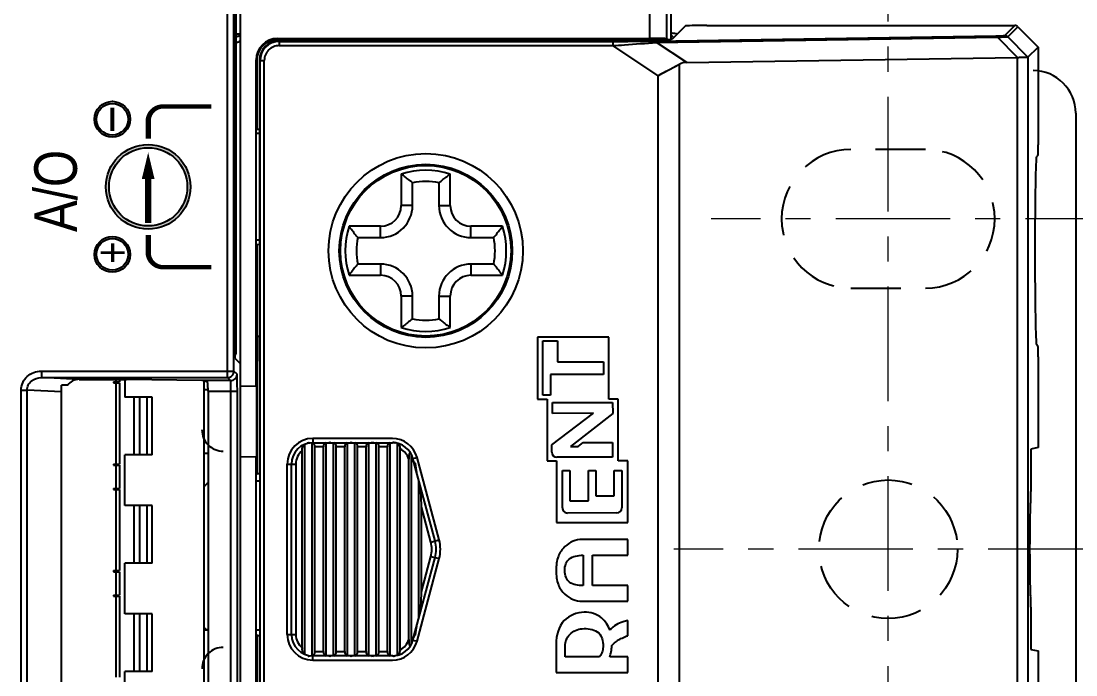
# Model space of a CAD drawing. Header units: millimetres. Extents: x 509 to 2449, y -194 to 649.
# Drawn here: x 2201.66 to 2251.16, y 579.21 to 609.88 of the extents above; entities that cross this region are included whole.
import ezdxf

# ---------------------------------------------------------------- set-up
doc = ezdxf.new("R2010")
doc.units = ezdxf.units.MM
doc.linetypes.add('CENTER', pattern=[17.8, 10.75, -2.35, 2.35, -2.35])
doc.linetypes.add('HIDDEN', pattern=[3.525, 2.35, -1.175])
doc.layers.get('0').update_dxf_attribs({"linetype": 'CONTINUOUS'})
doc.layers.add('3', color=112, linetype='CENTER', lineweight=15)
for name, color, linetype in [('30', 7, 'CONTINUOUS'), ('CV', 6, 'CONTINUOUS'), ('Dim', 1, 'CONTINUOUS'), ('SU', 7, 'CONTINUOUS')]:
    doc.layers.add(name, color=color, linetype=linetype)
doc.styles.get("Standard").update_dxf_attribs({"font": 'gulim.ttc', "width": 0.8})

msp = doc.modelspace()

# ---------------------------------------------------------------- hatches: boundary and pattern name
at = {"layer": 'Dim'}
h = msp.add_hatch(color=0, dxfattribs=at)
h.dxf.hatch_style = 1
edge = h.paths.add_edge_path()
edge.add_arc((2205.942, 605.274), 0.84, -90, 270, ccw=False)
edge = h.paths.add_edge_path(flags=16)
edge.add_arc((2205.942, 605.274), 0.74, -90, 270, ccw=False)
h = msp.add_hatch(color=0, dxfattribs=at)
h.dxf.hatch_style = 1
edge = h.paths.add_edge_path()
edge.add_arc((2207.624, 602.104), 1.985, 90, 450)
edge = h.paths.add_edge_path(flags=16)
edge.add_arc((2207.624, 602.104), 1.835, 90, 450)
h = msp.add_hatch(color=0, dxfattribs=at)
h.dxf.hatch_style = 1
edge = h.paths.add_edge_path()
edge.add_arc((2205.942, 598.935), 0.84, 90, 450)
edge = h.paths.add_edge_path(flags=16)
edge.add_arc((2205.942, 598.935), 0.74, 90, 450)

# ---------------------------------------------------------------- linework, layer by layer
at = {"color": 7, "linetype": 'Continuous'}
for p, q in [((2232.15, 615.104), (2232.15, 609.027)), ((2211.348, 593.16), (2211.348, 612.286)), ((2211.647, 593.46), (2211.647, 611.991)), ((2211.704, 594.054), (2211.704, 611.935)), ((2231.149, 611.989), (2231.149, 609.062)), ((2231.948, 612.284), (2231.948, 609.049)), ((2211.75, 594.254), (2211.75, 611.754)), ((2211.95, 592.767), (2211.95, 611.694)), ((2232.846, 609.652), (2232.22, 609.025)), ((2233.846, 609.669), (2248.291, 609.669)), ((2247.822, 609.201), (2248.291, 609.669)), ((2247.963, 609.142), (2248.432, 609.611)), ((2248.432, 609.611), (2249.386, 608.656)), ((2211.75, 609.276), (2211.95, 609.276)), ((2213.692, 609.062), (2231.149, 609.062)), ((2229.407, 609.034), (2213.72, 609.034)), ((2213.749, 608.952), (2229.74, 608.952)), ((2213.774, 608.927), (2229.423, 608.927)), ((2213.774, 608.927), (2213.774, 608.727)), ((2229.407, 609.034), (2229.407, 608.952)), ((2229.423, 608.927), (2229.423, 608.727)), ((2229.781, 609.004), (2229.707, 609.029)), ((2229.707, 609.029), (2229.707, 608.952)), ((2229.74, 608.952), (2229.897, 609.004)), ((2232.081, 609.004), (2229.781, 609.004)), ((2229.781, 609.004), (2229.781, 608.954)), ((2231.391, 608.938), (2247.394, 609.184)), ((2231.484, 608.878), (2247.487, 609.125)), ((2232.908, 607.936), (2231.484, 608.878)), ((2231.948, 609.049), (2232.081, 609.004)), ((2232.081, 609.004), (2232.15, 609.027)), ((2232.15, 609.304), (2232.23, 609.304)), ((2232.22, 609.025), (2232.15, 609.025)), ((2248.422, 608.175), (2247.487, 609.125)), ((2248.909, 608.181), (2247.963, 609.142)), ((2213.774, 608.727), (2229.423, 608.727)), ((2231.557, 607.315), (2229.423, 608.727)), ((2248.911, 608.181), (2249.386, 608.656)), ((2249.386, 608.656), (2249.386, 604.072)), ((2212.692, 592.754), (2212.692, 608.062)), ((2212.72, 608.034), (2212.72, 604.804)), ((2212.85, 608.052), (2212.85, 604.604)), ((2212.85, 608.052), (2212.874, 608.028)), ((2212.874, 608.028), (2213.074, 608.028)), ((2212.874, 562.181), (2212.874, 608.028)), ((2213.074, 562.181), (2213.074, 608.028)), ((2232.55, 607.848), (2231.557, 607.315)), ((2232.55, 562.36), (2232.55, 607.848)), ((2232.908, 607.936), (2248.404, 608.175)), ((2248.404, 608.175), (2248.404, 562.034)), ((2248.911, 608.181), (2248.911, 562.028)), ((2231.557, 562.894), (2231.557, 607.315)), ((2251.15, 605.554), (2251.15, 564.654)), ((2212.72, 604.804), (2212.715, 604.804)), ((2212.855, 604.599), (2212.715, 604.599)), ((2212.72, 604.804), (2212.853, 604.802)), ((2212.855, 604.599), (2212.855, 599.61)), ((2249.378, 603.572), (2249.309, 603.504)), ((2219.499, 602.704), (2219.499, 601.226)), ((2221.8, 601.226), (2221.8, 602.704)), ((2220.028, 601.226), (2220.028, 602.294)), ((2221.271, 602.294), (2221.271, 601.226)), ((2220.028, 601.226), (2219.499, 601.226)), ((2221.271, 601.226), (2221.8, 601.226)), ((2218.528, 600.255), (2217.05, 600.255)), ((2218.528, 599.726), (2218.528, 600.255)), ((2224.249, 600.255), (2222.771, 600.255)), ((2222.771, 599.726), (2222.771, 600.255)), ((2212.855, 599.61), (2212.715, 599.609)), ((2212.85, 599.604), (2212.85, 594.753)), ((2217.459, 599.726), (2218.528, 599.726)), ((2222.771, 599.726), (2223.84, 599.726)), ((2212.72, 599.404), (2212.715, 599.404)), ((2212.72, 599.404), (2212.853, 599.407)), ((2212.72, 599.404), (2212.72, 595.104)), ((2218.528, 598.483), (2217.459, 598.483)), ((2218.528, 598.483), (2218.528, 597.954)), ((2223.84, 598.483), (2222.771, 598.483)), ((2222.771, 598.483), (2222.771, 597.954)), ((2217.05, 597.954), (2218.528, 597.954)), ((2222.771, 597.954), (2224.249, 597.954)), ((2220.028, 596.983), (2219.499, 596.983)), ((2219.499, 596.983), (2219.499, 595.505)), ((2220.028, 595.914), (2220.028, 596.983)), ((2221.271, 596.983), (2221.8, 596.983)), ((2221.271, 596.983), (2221.271, 595.914)), ((2221.8, 595.505), (2221.8, 596.983)), ((2212.72, 595.104), (2212.85, 595.104)), ((2212.75, 588.653), (2212.75, 595.104)), ((2229.238, 595.05), (2225.894, 595.05)), ((2225.894, 595.05), (2225.894, 592.152)), ((2229.238, 592.152), (2229.238, 595.05)), ((2212.85, 594.753), (2212.855, 593.933)), ((2226.143, 594.874), (2226.83, 594.874)), ((2226.144, 592.33), (2226.143, 594.874)), ((2226.83, 594.874), (2226.831, 593.896)), ((2249.378, 594.636), (2249.309, 594.705)), ((2211.704, 594.254), (2211.75, 594.254)), ((2211.704, 594.054), (2211.95, 593.809)), ((2249.386, 594.136), (2249.386, 589.872)), ((2226.831, 593.896), (2228.988, 593.892)), ((2228.988, 593.892), (2228.989, 593.306)), ((2202.612, 593.46), (2211.647, 593.46)), ((2202.612, 593.46), (2202.612, 593.16)), ((2202.612, 593.16), (2211.348, 593.16)), ((2204.382, 593.075), (2202.612, 593.16)), ((2204.382, 593.075), (2206.599, 593.075)), ((2206.11, 593.075), (2206.11, 592.954)), ((2206.285, 593.075), (2206.285, 592.954)), ((2206.53, 593.075), (2206.53, 592.244)), ((2210.15, 593.013), (2206.599, 593.075)), ((2211.494, 593.013), (2210.15, 593.013)), ((2210.25, 558.404), (2210.25, 593.001)), ((2211.494, 593.013), (2211.348, 593.16)), ((2211.794, 593.313), (2211.647, 593.46)), ((2226.503, 593.301), (2226.498, 592.329)), ((2228.989, 593.306), (2226.503, 593.301)), ((2201.66, 592.565), (2201.942, 592.565)), ((2201.66, 558.844), (2201.66, 592.565)), ((2203.55, 592.488), (2201.942, 592.565)), ((2201.942, 558.844), (2201.942, 592.565)), ((2203.85, 592.804), (2203.55, 592.804)), ((2203.55, 558.704), (2203.55, 592.804)), ((2205.999, 592.954), (2206.285, 592.954)), ((2205.999, 592.954), (2205.999, 592.904)), ((2205.999, 592.904), (2206.285, 592.904)), ((2206.11, 592.904), (2206.11, 589.104)), ((2206.23, 592.954), (2206.23, 592.904)), ((2206.285, 592.904), (2206.285, 589.104)), ((2210.25, 592.604), (2210.432, 592.604)), ((2210.432, 592.513), (2211.808, 592.513)), ((2210.432, 592.513), (2210.432, 558.896)), ((2211.508, 558.896), (2211.508, 592.513)), ((2211.808, 558.896), (2211.808, 592.513)), ((2211.95, 592.767), (2211.938, 592.767)), ((2211.938, 592.767), (2211.938, 589.441)), ((2211.95, 592.767), (2212.692, 592.754)), ((2212.715, 589.454), (2212.715, 592.754)), ((2207.804, 592.244), (2206.53, 592.244)), ((2206.96, 589.534), (2206.96, 592.244)), ((2207.232, 589.534), (2207.232, 592.244)), ((2207.578, 589.534), (2207.578, 592.244)), ((2207.804, 589.534), (2207.804, 592.244)), ((2225.894, 592.152), (2226.34, 592.152)), ((2226.498, 592.329), (2226.144, 592.33)), ((2226.34, 592.152), (2226.34, 589.253)), ((2229.684, 592.152), (2229.238, 592.152)), ((2229.684, 589.253), (2229.684, 592.152)), ((2226.605, 591.983), (2229.418, 591.983)), ((2226.605, 591.478), (2226.605, 591.983)), ((2229.418, 591.983), (2229.424, 591.473)), ((2226.561, 590.001), (2228.526, 591.482)), ((2228.526, 591.482), (2226.605, 591.478)), ((2229.424, 591.473), (2227.445, 589.932)), ((2214.976, 580.177), (2214.976, 590.032)), ((2215.15, 590.084), (2215.15, 590.122)), ((2215.323, 580.105), (2215.323, 590.104)), ((2219.082, 590.304), (2215.35, 590.304)), ((2215.35, 590.304), (2215.35, 590.104)), ((2215.35, 590.104), (2219.082, 590.104)), ((2215.976, 580.104), (2215.976, 590.104)), ((2216.15, 590.144), (2216.15, 590.104)), ((2216.323, 580.104), (2216.323, 590.104)), ((2216.976, 580.104), (2216.976, 590.104)), ((2217.15, 590.144), (2217.15, 590.104)), ((2217.323, 580.104), (2217.323, 590.104)), ((2217.976, 580.104), (2217.976, 590.104)), ((2218.15, 590.144), (2218.15, 590.104)), ((2218.323, 580.104), (2218.323, 590.104)), ((2218.976, 580.104), (2218.976, 590.104)), ((2219.15, 590.142), (2219.15, 590.102)), ((2219.323, 580.134), (2219.323, 590.075)), ((2227.808, 589.931), (2228.033, 590.114)), ((2228.033, 590.114), (2229.418, 590.12)), ((2229.418, 590.12), (2229.418, 589.421)), ((2207.804, 589.534), (2206.53, 589.534)), ((2206.53, 587.154), (2206.53, 589.534)), ((2210.432, 589.604), (2210.25, 589.604)), ((2214.85, 580.48), (2214.85, 589.729)), ((2215.85, 589.904), (2215.45, 589.904)), ((2215.45, 580.304), (2215.45, 589.904)), ((2215.85, 580.304), (2215.85, 589.904)), ((2216.85, 589.904), (2216.45, 589.904)), ((2216.45, 580.304), (2216.45, 589.904)), ((2216.85, 580.304), (2216.85, 589.904)), ((2217.85, 589.904), (2217.45, 589.904)), ((2217.45, 580.304), (2217.45, 589.904)), ((2217.85, 580.304), (2217.85, 589.904)), ((2218.85, 589.904), (2218.45, 589.904)), ((2218.45, 580.304), (2218.45, 589.904)), ((2218.85, 580.304), (2218.85, 589.904)), ((2219.45, 580.394), (2219.45, 589.815)), ((2219.976, 580.656), (2219.976, 589.552)), ((2226.563, 589.658), (2226.561, 590.001)), ((2227.445, 589.932), (2227.808, 589.931)), ((2249.386, 589.872), (2249.047, 589.804)), ((2249.047, 589.804), (2249.047, 587.816)), ((2205.999, 589.104), (2206.285, 589.104)), ((2205.999, 589.104), (2205.999, 589.054)), ((2205.999, 589.054), (2206.285, 589.054)), ((2206.11, 589.054), (2206.11, 587.954)), ((2206.23, 589.104), (2206.23, 589.054)), ((2206.285, 589.054), (2206.285, 587.954)), ((2211.95, 589.441), (2211.938, 589.441)), ((2211.95, 589.441), (2212.692, 589.454)), ((2211.95, 576.367), (2211.95, 589.441)), ((2212.692, 576.354), (2212.692, 589.454)), ((2214.15, 589.104), (2214.55, 589.104)), ((2214.15, 581.104), (2214.15, 589.104)), ((2214.35, 581.104), (2214.35, 589.104)), ((2214.55, 589.104), (2214.55, 581.104)), ((2219.85, 580.878), (2219.85, 589.331)), ((2220.048, 589.363), (2220.241, 589.415)), ((2221.085, 585.493), (2220.048, 589.363)), ((2220.15, 589.138), (2220.15, 588.985)), ((2221.278, 585.544), (2220.241, 589.415)), ((2226.34, 589.253), (2226.786, 589.253)), ((2226.786, 589.253), (2226.786, 586.355)), ((2229.418, 589.421), (2226.801, 589.421)), ((2230.13, 589.253), (2229.684, 589.253)), ((2230.13, 586.355), (2230.13, 589.253)), ((2212.75, 588.653), (2212.708, 588.612)), ((2212.75, 588.653), (2212.86, 588.653)), ((2227.065, 587.043), (2227.067, 588.799)), ((2227.067, 588.799), (2227.416, 588.799)), ((2227.416, 588.799), (2227.416, 587.369)), ((2228.285, 588.799), (2228.634, 588.799)), ((2228.285, 587.369), (2228.285, 588.799)), ((2228.634, 588.799), (2228.634, 587.607)), ((2229.496, 588.799), (2229.848, 588.799)), ((2229.496, 587.607), (2229.496, 588.799)), ((2229.848, 588.799), (2229.849, 587.047)), ((2212.857, 588.297), (2212.708, 588.297)), ((2220.323, 581.913), (2220.323, 588.296)), ((2205.999, 587.954), (2206.285, 587.954)), ((2205.999, 587.954), (2205.999, 587.904)), ((2205.999, 587.904), (2206.285, 587.904)), ((2206.11, 587.904), (2206.11, 584.104)), ((2206.23, 587.954), (2206.23, 587.904)), ((2206.285, 587.904), (2206.285, 584.104)), ((2228.634, 587.607), (2229.496, 587.607)), ((2207.804, 587.154), (2206.53, 587.154)), ((2206.96, 584.454), (2206.96, 587.154)), ((2207.232, 584.454), (2207.232, 587.154)), ((2207.578, 584.454), (2207.578, 587.154)), ((2207.804, 584.454), (2207.804, 587.154)), ((2220.45, 583.116), (2220.45, 587.092)), ((2220.892, 585.441), (2220.45, 587.092)), ((2227.416, 587.369), (2228.285, 587.369)), ((2249.038, 587.316), (2249.026, 587.304)), ((2229.611, 586.809), (2227.304, 586.805)), ((2226.786, 586.355), (2230.13, 586.355)), ((2220.892, 585.441), (2221.278, 585.544)), ((2230.13, 585.566), (2227.982, 585.566)), ((2230.13, 584.832), (2230.13, 585.566)), ((2220.048, 580.845), (2221.085, 584.716)), ((2220.241, 580.794), (2221.278, 584.664)), ((2220.45, 583.116), (2220.892, 584.768)), ((2220.892, 584.768), (2221.278, 584.664)), ((2228.043, 584.832), (2228.043, 583.399)), ((2228.468, 584.832), (2230.13, 584.832)), ((2228.468, 583.399), (2228.468, 584.832)), ((2205.999, 584.104), (2206.285, 584.104)), ((2205.999, 584.104), (2205.999, 584.054)), ((2206.23, 584.104), (2206.23, 584.054)), ((2207.804, 584.454), (2206.53, 584.454)), ((2206.53, 582.074), (2206.53, 584.454)), ((2205.999, 584.054), (2206.285, 584.054)), ((2206.11, 584.054), (2206.11, 582.954)), ((2206.285, 584.054), (2206.285, 582.954)), ((2230.13, 583.399), (2228.468, 583.399)), ((2230.13, 582.664), (2230.13, 583.399)), ((2205.999, 582.954), (2206.285, 582.954)), ((2205.999, 582.954), (2205.999, 582.904)), ((2205.999, 582.904), (2206.285, 582.904)), ((2206.11, 582.904), (2206.11, 579.104)), ((2206.23, 582.954), (2206.23, 582.904)), ((2206.285, 582.904), (2206.285, 579.104)), ((2227.982, 582.664), (2230.13, 582.664)), ((2249.038, 582.892), (2249.026, 582.905)), ((2249.047, 582.393), (2249.047, 580.404)), ((2207.804, 582.074), (2206.53, 582.074)), ((2206.96, 579.374), (2206.96, 582.074)), ((2207.232, 579.374), (2207.232, 582.074)), ((2207.578, 579.374), (2207.578, 582.074)), ((2207.804, 579.374), (2207.804, 582.074)), ((2230.13, 581.05), (2230.13, 581.759)), ((2210.432, 581.318), (2210.25, 581.318)), ((2212.857, 581.311), (2212.708, 581.311)), ((2220.15, 581.224), (2220.15, 581.07)), ((2212.708, 581.097), (2212.75, 581.055)), ((2212.75, 581.055), (2212.86, 581.055)), ((2212.75, 575.104), (2212.75, 581.055)), ((2214.15, 581.104), (2214.55, 581.104)), ((2220.048, 580.845), (2220.241, 580.794)), ((2226.77, 580.672), (2226.77, 579.321)), ((2227.199, 580.062), (2227.199, 580.648)), ((2215.15, 580.084), (2215.15, 580.125)), ((2215.45, 580.304), (2215.85, 580.304)), ((2216.45, 580.304), (2216.85, 580.304)), ((2217.45, 580.304), (2217.85, 580.304)), ((2218.45, 580.304), (2218.85, 580.304)), ((2249.047, 580.404), (2249.386, 580.336)), ((2249.386, 580.336), (2249.386, 576.072)), ((2219.082, 580.104), (2215.35, 580.104)), ((2215.35, 579.904), (2215.35, 580.104)), ((2215.35, 579.904), (2219.082, 579.904)), ((2216.15, 580.104), (2216.15, 580.065)), ((2217.15, 580.104), (2217.15, 580.065)), ((2218.15, 580.104), (2218.15, 580.065)), ((2219.15, 580.107), (2219.15, 580.067)), ((2228.802, 580.062), (2227.199, 580.062)), ((2230.13, 580.062), (2229.29, 580.062)), ((2230.13, 579.321), (2230.13, 580.062)), ((2207.804, 579.374), (2206.53, 579.374)), ((2206.53, 576.994), (2206.53, 579.374)), ((2226.77, 579.321), (2230.13, 579.321))]:
    msp.add_line(p, q, dxfattribs=at)
at = {"color": 7, "linetype": 'HIDDEN'}
for p, q in [((2244.1, 603.854), (2240.6, 603.854)), ((2240.6, 597.354), (2244.1, 597.354))]:
    msp.add_line(p, q, dxfattribs=at)
at = {"color": 7, "linetype": 'Continuous'}
for points in [[(2232.55, 607.848), (2232.459, 607.8), (2232.363, 607.748), (2232.26, 607.693)], [(2231.923, 607.511), (2231.803, 607.447), (2231.682, 607.381), (2231.557, 607.315)]]:
    msp.add_lwpolyline(points, dxfattribs=at)
for radius in [4.558, 4.059, 4]:
    msp.add_circle((2220.65, 599.104), radius, dxfattribs=at)
at = {"color": 7, "linetype": 'HIDDEN'}
msp.add_circle((2242.35, 585.104), 3.25, dxfattribs=at)
at = {"color": 7, "linetype": 'Continuous'}
for centre, radius, start, end in [((2213.774, 608.027), 0.9, 90.0049, 179.9952), ((2231.827, 608.705), 0.6, 51.2003, 54.7949), ((2231.824, 608.701), 0.604, 38.6253, 51.1993), ((2213.774, 608.028), 0.7, 89.9996, 180.0005), ((2249.15, 605.554), 2, 0, 90), ((2220.65, 599.104), 3.779, 72.2783, 107.7217), ((2220.65, 599.104), 3.25, 78.9786, 101.0214), ((2218.528, 601.226), 1.5, 270, 0), ((2218.528, 601.226), 0.971, 270, 0), ((2222.771, 601.226), 1.5, 180, 270), ((2222.771, 601.226), 0.971, 180, 270), ((2220.65, 599.104), 3.779, 162.2783, 197.7217), ((2220.65, 599.104), 3.779, 342.2783, 17.7217), ((2220.65, 599.104), 3.25, 168.9786, 191.0214), ((2220.65, 599.104), 3.25, 348.9786, 11.0214), ((2218.528, 596.983), 1.5, 0, 90), ((2222.771, 596.983), 1.5, 90, 180), ((2218.528, 596.983), 0.971, 0, 90), ((2222.771, 596.983), 0.971, 90, 180), ((2220.65, 599.104), 3.779, 252.2783, 287.7217), ((2220.65, 599.104), 3.25, 258.9786, 281.0214), ((2215.35, 589.104), 1.2, 90, 180), ((2215.35, 589.104), 1, 90, 180), ((2215.032, 590.2), 0.141, 318.0142, 326.4327), ((2215.209, 590.166), 0.0711, 266.9014, 277.5656), ((2219.082, 589.104), 1, 15, 90.0935), ((2219.082, 589.104), 1.2, 15, 90), ((2215.35, 589.104), 0.8, 128.6822, 180), ((2219.082, 589.104), 0.8, 16.4315, 62.6672), ((2226.801, 589.659), 0.238, 180.2374, 270), ((2227.303, 587.043), 0.238, 179.9532, 270.0946), ((2229.611, 587.047), 0.238, 270.0946, 0.0249), ((2219.636, 585.104), 1.3, 345, 15), ((2219.636, 585.104), 1.5, 345, 15), ((2219.636, 585.104), 1.7, 345, 15), ((2210.555, 581.7), 0.404, 220.7896, 252.2339), ((2215.35, 581.104), 1.2, 180, 270), ((2215.35, 581.104), 1, 180, 270), ((2215.35, 581.104), 0.8, 180, 231.3178), ((2219.082, 581.104), 1, 269.9065, 345), ((2219.082, 581.104), 1.2, 270, 345), ((2219.082, 581.104), 0.8, 297.3328, 343.5685), ((2215.434, 580.48), 0.585, 180.0108, 183.024), ((2218.999, 580.394), 0.451, 356.3615, 359.9819), ((2219.081, 580.033), 0.0714, 79.3201, 89.9879), ((2219.278, 579.973), 0.159, 137.8645, 143.7501)]:
    msp.add_arc(centre, radius, start, end, dxfattribs=at)
at = {"color": 7, "linetype": 'HIDDEN'}
for centre, start, end in [((2240.6, 600.604), 90, 270), ((2244.1, 600.604), 270, 90)]:
    msp.add_arc(centre, 3.25, start, end, dxfattribs=at)
at = {"color": 7, "linetype": 'Continuous'}
for centre, major_axis, ratio, start_param, end_param in [((2233.846, 609.652), (1, 0), 0.017455, 1.570796, 3.124139), ((2248.291, 609.469), (0.141, 0.141), 0.999695, 0, 0.785246), ((2212.422, 607.776), (1.061, -1.061), 0.999695, 2.774237, 2.821412), ((2212.6, 607.598), (1.061, -1.061), 0.999695, 2.804959, 2.959294), ((2212.422, 607.776), (-1.061, 1.061), 0.999695, -0.465257, -0.367356), ((2213.692, 608.062), (0.707, -0.707), 0.999695, 2.356347, 3.926839), ((2213.72, 608.034), (0.707, -0.707), 0.999695, 8.639532, 10.210024), ((2213.75, 608.052), (0.637, -0.637), 0.999695, 2.356347, 3.926839), ((2229.407, 609.029), (0.3, 0), 0.017455, 0.05236, 1.570796), ((2231.149, 609.048), (0.8, 0), 0.017455, 0.05236, 1.570796), ((2233.824, 605.815), (-1.329, 2.001), 0.5299, -0.32785, -0.049348), ((2247.411, 609.695), (-1.359, 1.387), 0.458061, -3.55212, -3.535919), ((2247.411, 609.682), (-1.5, 1.501), 0.01745, -3.178318, -3.141587), ((2249.378, 604.072), (0, 0.5), 0.017455, -3.124139, -1.570796), ((2249.311, 599.104), (0, 4.4), 0.017455, 0.017453, 3.124139), ((2249.378, 594.136), (0, 0.5), 0.017455, -1.570796, -0.017453), ((2204.386, 592.475), (-0.638, 0.031), 0.939566, -1.519799, -0.530331), ((2210.141, 592.513), (0.5, 0), 1, 0.968788, 1.553343), ((2210.414, 592.513), (0, 0.5), 0.03697, -1.570796, -0.602009), ((2215.334, 589.904), (0, 0.2), 0.57735, -1.570796, -0.134379), ((2215.965, 589.904), (0, 0.2), 0.57735, 0, 1.570796), ((2216.08, 590.304), (0, 0.2), 0.57735, 3.141593, 3.782691), ((2216.219, 590.304), (0, 0.2), 0.57735, 2.500494, 3.141593), ((2216.334, 589.904), (0, 0.2), 0.57735, -1.570796, 0), ((2216.965, 589.904), (0, 0.2), 0.57735, 0, 1.570796), ((2217.08, 590.304), (0, 0.2), 0.57735, 3.141593, 3.782691), ((2217.219, 590.304), (0, 0.2), 0.57735, 2.500494, 3.141593), ((2217.334, 589.904), (0, 0.2), 0.57735, -1.570796, 0), ((2217.965, 589.904), (0, 0.2), 0.57735, 0, 1.570796), ((2218.08, 590.304), (0, 0.2), 0.57735, 3.141593, 3.782691), ((2218.219, 590.304), (0, 0.2), 0.57735, 2.500494, 3.141593), ((2218.334, 589.904), (0, 0.2), 0.57735, -1.570796, 0), ((2218.965, 589.904), (0, 0.2), 0.57735, 0, 1.570796), ((2220.08, 590.015), (-0.057, 0.885), 0.113516, 2.625564, 3.266663), ((2220.219, 589.5), (-0.057, 0.885), 0.113516, -4.29872, -3.657621), ((2210.739, 587.704), (0.59, 0), 0.999848, 2.118625, 2.55104), ((2220.334, 587.523), (-0.057, 0.885), 0.113516, -2.086825, -0.516029), ((2249.038, 587.816), (0, 0.5), 0.017455, -3.124139, -1.570796), ((2249.027, 585.104), (0, 2.2), 0.017455, 0.017453, 3.124139), ((2220.334, 582.685), (0.057, 0.885), 0.113516, -2.625564, -1.054768), ((2249.038, 582.393), (0, 0.5), 0.017455, -1.570796, -0.017453), ((2220.219, 580.709), (0.057, 0.885), 0.113516, 0.516029, 1.157127), ((2220.08, 580.193), (0.057, 0.885), 0.113516, 6.158115, 6.799214), ((2215.334, 580.304), (0, 0.2), 0.57735, -3.007214, -1.570796), ((2215.965, 580.304), (0, 0.2), 0.57735, -4.712389, -3.141593), ((2216.334, 580.304), (0, 0.2), 0.57735, -3.141593, -1.570796), ((2216.965, 580.304), (0, 0.2), 0.57735, -4.712389, -3.141593), ((2217.334, 580.304), (0, 0.2), 0.57735, -3.141593, -1.570796), ((2217.965, 580.304), (0, 0.2), 0.57735, -4.712389, -3.141593), ((2218.334, 580.304), (0, 0.2), 0.57735, -3.141593, -1.570796), ((2218.965, 580.304), (0, 0.2), 0.57735, -4.712389, -3.141593), ((2216.08, 579.904), (0, 0.2), 0.57735, 5.642087, 6.283185), ((2216.219, 579.904), (0, 0.2), 0.57735, 6.283185, 6.924284), ((2217.08, 579.904), (0, 0.2), 0.57735, 5.642087, 6.283185), ((2217.219, 579.904), (0, 0.2), 0.57735, 6.283185, 6.924284), ((2218.08, 579.904), (0, 0.2), 0.57735, 5.642087, 6.283185), ((2218.219, 579.904), (0, 0.2), 0.57735, 6.283185, 6.924284)]:
    msp.add_ellipse(centre, major_axis=major_axis, ratio=ratio, start_param=start_param, end_param=end_param, dxfattribs=at)
for points, knots in [([(2229.423, 608.927), (2229.597, 608.927), (2230.253, 608.928), (2230.91, 608.93), (2231.391, 608.938)], [0, 0, 0, 0, 0.265849, 1, 1, 1, 1]), ([(2229.423, 608.727), (2229.608, 608.74), (2230.295, 608.787), (2230.982, 608.836), (2231.484, 608.878)], [0, 0, 0, 0, 0.268836, 1, 1, 1, 1]), ([(2231.391, 608.938), (2231.4, 608.938), (2231.438, 608.931), (2231.468, 608.903), (2231.484, 608.878)], [0, 0, 0, 0, 0.229595, 1, 1, 1, 1]), ([(2247.394, 609.184), (2247.454, 609.185), (2247.538, 609.187), (2247.643, 609.189), (2247.704, 609.191), (2247.752, 609.194), (2247.788, 609.195), (2247.808, 609.198), (2247.82, 609.199), (2247.822, 609.201)], [0, 0, 0, 0, 0.418148, 0.590042, 0.733477, 0.846561, 0.928496, 0.979183, 1, 1, 1, 1]), ([(2247.394, 609.184), (2247.403, 609.184), (2247.441, 609.178), (2247.471, 609.149), (2247.487, 609.125)], [0, 0, 0, 0, 0.229597, 1, 1, 1, 1]), ([(2247.487, 609.125), (2247.552, 609.128), (2247.667, 609.132), (2247.813, 609.139), (2247.906, 609.14), (2247.951, 609.143), (2247.963, 609.142)], [0, 0, 0, 0, 0.409614, 0.721111, 0.919295, 1, 1, 1, 1]), ([(2248.422, 608.175), (2248.487, 608.178), (2248.602, 608.182), (2248.75, 608.188), (2248.846, 608.186), (2248.895, 608.186), (2248.909, 608.181)], [0, 0, 0, 0, 0.400019, 0.707195, 0.909419, 1, 1, 1, 1]), ([(2220.028, 602.294), (2219.984, 602.33), (2219.811, 602.471), (2219.634, 602.606), (2219.499, 602.704)], [0, 0, 0, 0, 0.254198, 1, 1, 1, 1]), ([(2221.271, 602.294), (2221.315, 602.33), (2221.488, 602.471), (2221.665, 602.606), (2221.8, 602.704)], [0, 0, 0, 0, 0.254198, 1, 1, 1, 1]), ([(2217.459, 599.726), (2217.423, 599.769), (2217.283, 599.943), (2217.148, 600.12), (2217.05, 600.255)], [0, 0, 0, 0, 0.254198, 1, 1, 1, 1]), ([(2223.84, 599.726), (2223.876, 599.769), (2224.016, 599.943), (2224.151, 600.12), (2224.249, 600.255)], [0, 0, 0, 0, 0.254198, 1, 1, 1, 1]), ([(2217.459, 598.483), (2217.423, 598.439), (2217.283, 598.266), (2217.148, 598.088), (2217.05, 597.954)], [0, 0, 0, 0, 0.254198, 1, 1, 1, 1]), ([(2223.84, 598.483), (2223.876, 598.439), (2224.016, 598.266), (2224.151, 598.088), (2224.249, 597.954)], [0, 0, 0, 0, 0.254198, 1, 1, 1, 1]), ([(2220.028, 595.914), (2219.984, 595.878), (2219.811, 595.738), (2219.634, 595.603), (2219.499, 595.505)], [0, 0, 0, 0, 0.254198, 1, 1, 1, 1]), ([(2221.271, 595.914), (2221.315, 595.878), (2221.488, 595.738), (2221.665, 595.603), (2221.8, 595.505)], [0, 0, 0, 0, 0.254198, 1, 1, 1, 1]), ([(2201.66, 592.565), (2201.66, 592.685), (2201.713, 592.928), (2201.933, 593.225), (2202.249, 593.416), (2202.492, 593.46), (2202.612, 593.46)], [0, 0, 0, 0, 0.249547, 0.499387, 0.749538, 1, 1, 1, 1]), ([(2201.942, 592.565), (2201.942, 592.648), (2201.982, 592.815), (2202.193, 593.076), (2202.45, 593.16), (2202.612, 593.16)], [0, 0, 0, 0, 0.252492, 0.50465, 1, 1, 1, 1]), ([(2211.508, 592.513), (2211.508, 592.576), (2211.508, 592.668), (2211.506, 592.784), (2211.504, 592.859), (2211.502, 592.92), (2211.501, 592.968), (2211.496, 592.994), (2211.498, 593.011), (2211.494, 593.013)], [0, 0, 0, 0, 0.37818, 0.549487, 0.700199, 0.824643, 0.918139, 0.977222, 1, 1, 1, 1]), ([(2211.805, 593.014), (2211.804, 593.055), (2211.803, 593.127), (2211.801, 593.212), (2211.799, 593.262), (2211.798, 593.288), (2211.796, 593.303), (2211.796, 593.311), (2211.794, 593.313)], [0, 0, 0, 0, 0.413086, 0.72645, 0.840831, 0.925093, 0.978258, 1, 1, 1, 1]), ([(2211.808, 592.513), (2211.808, 592.558), (2211.808, 592.725), (2211.807, 592.892), (2211.805, 593.014)], [0, 0, 0, 0, 0.268813, 1, 1, 1, 1]), ([(2214.85, 589.729), (2214.85, 589.793), (2214.865, 589.899), (2214.923, 590.01), (2214.965, 590.027)], [0, 0, 0, 0, 0.582452, 1, 1, 1, 1]), ([(2215.08, 590.067), (2215.086, 590.069), (2215.107, 590.078), (2215.125, 590.092), (2215.137, 590.105)], [0, 0, 0, 0, 0.229169, 1, 1, 1, 1]), ([(2215.15, 590.125), (2215.154, 590.12), (2215.169, 590.105), (2215.19, 590.096), (2215.205, 590.095)], [0, 0, 0, 0, 0.282337, 1, 1, 1, 1]), ([(2219.081, 590.104), (2219.096, 590.104), (2219.119, 590.113), (2219.135, 590.127), (2219.14, 590.131)], [0, 0, 0, 0, 0.72109, 1, 1, 1, 1]), ([(2219.15, 590.142), (2219.154, 590.136), (2219.169, 590.118), (2219.189, 590.103), (2219.206, 590.098)], [0, 0, 0, 0, 0.281934, 1, 1, 1, 1]), ([(2219.45, 589.815), (2219.45, 589.873), (2219.435, 589.968), (2219.372, 590.062), (2219.334, 590.072)], [0, 0, 0, 0, 0.594338, 1, 1, 1, 1]), ([(2219.965, 589.574), (2219.958, 589.588), (2219.946, 589.606), (2219.923, 589.622), (2219.894, 589.62), (2219.871, 589.579), (2219.864, 589.547), (2219.861, 589.527)], [0, 0, 0, 0, 0.248631, 0.347935, 0.437917, 0.675431, 1, 1, 1, 1]), ([(2227.982, 585.566), (2227.839, 585.566), (2227.539, 585.505), (2227.135, 585.232), (2226.803, 584.755), (2226.77, 584.332), (2226.77, 584.104)], [0, 0, 0, 0, 0.203752, 0.42072, 0.676809, 1, 1, 1, 1]), ([(2228.043, 583.399), (2228.038, 583.399), (2227.92, 583.398), (2227.699, 583.427), (2227.389, 583.526), (2227.212, 583.794), (2227.153, 584.1), (2227.201, 584.408), (2227.367, 584.686), (2227.685, 584.796), (2227.915, 584.833), (2228.038, 584.832), (2228.043, 584.832)], [0, 0, 0, 0, 0.005416, 0.137634, 0.263124, 0.367242, 0.496164, 0.621106, 0.725469, 0.856372, 0.99474, 1, 1, 1, 1]), ([(2226.77, 584.104), (2226.77, 583.88), (2226.802, 583.462), (2227.139, 582.997), (2227.538, 582.726), (2227.839, 582.664), (2227.982, 582.664)], [0, 0, 0, 0, 0.321075, 0.575157, 0.794226, 1, 1, 1, 1]), ([(2229.299, 581.314), (2229.207, 581.526), (2229.001, 581.863), (2228.525, 582.115), (2227.897, 582.198), (2226.981, 581.853), (2226.77, 581.057), (2226.77, 580.672)], [0, 0, 0, 0, 0.185947, 0.301159, 0.420412, 0.690591, 1, 1, 1, 1]), ([(2230.13, 581.759), (2230.057, 581.741), (2229.871, 581.686), (2229.561, 581.586), (2229.383, 581.407), (2229.299, 581.314)], [0, 0, 0, 0, 0.234098, 0.607658, 1, 1, 1, 1]), ([(2227.199, 580.648), (2227.199, 580.842), (2227.386, 581.14), (2227.745, 581.35), (2228.095, 581.4), (2228.442, 581.357), (2228.685, 581.265), (2228.764, 581.179)], [0, 0, 0, 0, 0.29679, 0.462673, 0.630097, 0.821919, 1, 1, 1, 1]), ([(2228.764, 581.179), (2228.908, 581.023), (2229.014, 580.699), (2228.942, 580.312), (2228.871, 580.132), (2228.802, 580.062)], [0, 0, 0, 0, 0.537186, 0.751987, 1, 1, 1, 1]), ([(2219.85, 580.878), (2219.85, 580.824), (2219.85, 580.751), (2219.861, 580.68), (2219.864, 580.663)], [0, 0, 0, 0, 0.755915, 1, 1, 1, 1]), ([(2219.864, 580.663), (2219.868, 580.645), (2219.875, 580.617), (2219.902, 580.585), (2219.927, 580.588), (2219.947, 580.604), (2219.958, 580.622), (2219.965, 580.635)], [0, 0, 0, 0, 0.3196, 0.542398, 0.635265, 0.741173, 1, 1, 1, 1]), ([(2229.388, 580.586), (2229.433, 580.652), (2229.556, 580.754), (2229.756, 580.891), (2229.952, 580.983), (2230.081, 581.033), (2230.13, 581.05)], [0, 0, 0, 0, 0.269847, 0.530763, 0.8247, 1, 1, 1, 1]), ([(2214.903, 580.245), (2214.895, 580.258), (2214.866, 580.323), (2214.853, 580.394), (2214.85, 580.449)], [0, 0, 0, 0, 0.22313, 1, 1, 1, 1]), ([(2214.965, 580.181), (2214.959, 580.184), (2214.933, 580.199), (2214.915, 580.224), (2214.903, 580.245)], [0, 0, 0, 0, 0.216245, 1, 1, 1, 1]), ([(2215.08, 580.141), (2215.086, 580.14), (2215.109, 580.131), (2215.127, 580.113), (2215.139, 580.098)], [0, 0, 0, 0, 0.22512, 1, 1, 1, 1]), ([(2219.334, 580.137), (2219.34, 580.138), (2219.364, 580.148), (2219.383, 580.168), (2219.394, 580.185)], [0, 0, 0, 0, 0.219952, 1, 1, 1, 1]), ([(2219.394, 580.185), (2219.402, 580.196), (2219.432, 580.252), (2219.445, 580.316), (2219.449, 580.365)], [0, 0, 0, 0, 0.217232, 1, 1, 1, 1]), ([(2215.15, 580.084), (2215.154, 580.088), (2215.169, 580.103), (2215.19, 580.113), (2215.205, 580.113)], [0, 0, 0, 0, 0.280004, 1, 1, 1, 1]), ([(2219.15, 580.067), (2219.146, 580.072), (2219.13, 580.088), (2219.11, 580.1), (2219.094, 580.103)], [0, 0, 0, 0, 0.282453, 1, 1, 1, 1]), ([(2219.219, 580.114), (2219.213, 580.113), (2219.191, 580.107), (2219.172, 580.093), (2219.16, 580.079)], [0, 0, 0, 0, 0.228428, 1, 1, 1, 1])]:
    msp.add_open_spline(points, degree=3, knots=knots, dxfattribs=at)
for points in [[(2232.455, 609.261), (2232.384, 609.289), (2232.307, 609.304), (2232.23, 609.304)], [(2247.822, 609.201), (2247.873, 609.201), (2247.927, 609.178), (2247.963, 609.142)], [(2211.348, 593.16), (2211.424, 593.16), (2211.583, 593.224), (2211.647, 593.383), (2211.647, 593.46)], [(2211.494, 593.013), (2211.571, 593.013), (2211.73, 593.077), (2211.794, 593.236), (2211.794, 593.313)], [(2219.14, 590.131), (2219.143, 590.134), (2219.146, 590.138), (2219.15, 590.142)], [(2219.206, 590.098), (2219.21, 590.097), (2219.214, 590.096), (2219.219, 590.095)], [(2219.861, 589.527), (2219.85, 589.462), (2219.85, 589.396), (2219.85, 589.331)], [(2229.29, 580.062), (2229.314, 580.139), (2229.336, 580.217), (2229.349, 580.296)], [(2229.349, 580.296), (2229.361, 580.393), (2229.375, 580.489), (2229.388, 580.586)], [(2215.139, 580.098), (2215.143, 580.094), (2215.146, 580.089), (2215.15, 580.084)], [(2215.205, 580.113), (2215.209, 580.114), (2215.214, 580.114), (2215.219, 580.113)]]:
    msp.add_open_spline(points, degree=3, dxfattribs=at)
at = {"layer": '3', "linetype": 'CENTER', "ltscale": 0.5}
for p, q in [((2242.35, 556.454), (2242.35, 613.119)), ((2254.161, 600.604), (2234.038, 600.604)), ((2252.411, 585.104), (2232.288, 585.104))]:
    msp.add_line(p, q, dxfattribs=at)
at = {"layer": '30', "const_width": 0.2}
msp.add_lwpolyline([(2205.942, 604.727), (2205.942, 605.82)], dxfattribs=at)
at = {"layer": '30'}
for points in [[(2207.624, 604.356, 0.25, 0.25, 0), (2207.624, 605.174, 0.25, 0.2, -0.414214), (2208.324, 605.874, 0.2, 0.2, 0), (2210.595, 605.874, 0.2, 0, 0)], [(2207.624, 599.852, 0.25, 0.25, 0), (2207.624, 599.034, 0.25, 0.2, 0.414214), (2208.324, 598.334, 0.2, 0.2, 0), (2210.595, 598.334, 0.2, 0, 0)]]:
    msp.add_lwpolyline(points, format="xyseb", dxfattribs=at)
at = {"layer": '30', "flags": 128}
msp.add_lwpolyline([(2207.624, 602.468, 0.6, 0, 0), (2207.624, 603.718, 0, 0, 0)], format="xyseb", dxfattribs=at)
at = {"layer": '30', "const_width": 0.3, "flags": 128}
msp.add_lwpolyline([(2207.624, 600.408), (2207.624, 602.556), (2207.624, 602.556)], dxfattribs=at)
at = {"layer": '30', "color": 7}
for centre, radius in [((2205.942, 605.274), 0.84), ((2205.942, 605.274), 0.74), ((2205.942, 598.935), 0.84), ((2205.942, 598.935), 0.74)]:
    msp.add_circle(centre, radius, dxfattribs=at)
at = {"layer": '30'}
for radius in [1.985, 1.835]:
    msp.add_circle((2207.624, 602.104), radius, dxfattribs=at)
at = {"layer": 'SU', "color": 7, "linetype": 'Continuous'}
for centre, start, end in [((2211.149, 590.704), 179.9985, 270.0015), ((2211.15, 579.504), 89.9996, 180.0004)]:
    msp.add_arc(centre, 1, start, end, dxfattribs=at)

# ---------------------------------------------------------------- texts
at = {"layer": '30', "color": 7, "insert": (2205.132, 598.498), "char_height": 1.6, "width": 11.01363, "attachment_point": 1, "rotation": 90}
msp.add_mtext('{\\fArial|b0|i0|c0|p34;+}', dxfattribs=at)
at = {"layer": 'CV', "color": 7, "insert": (2202.28, 599.985, 22.2), "char_height": 2, "width": 15.94454, "attachment_point": 1, "rotation": 90, "line_spacing_factor": 1.35}
msp.add_mtext('{\\fArial|b0|i0|c0|p34;A/O }', dxfattribs=at)

doc.saveas('drawing.dxf')
